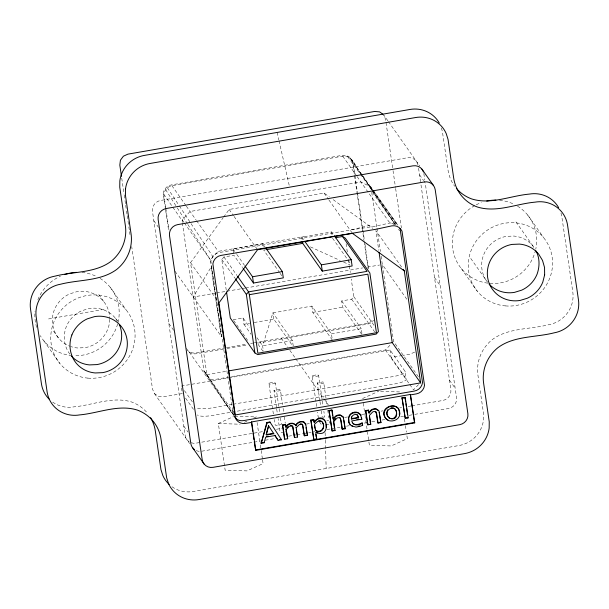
<?xml version="1.0" encoding="UTF-8"?>
<svg xmlns="http://www.w3.org/2000/svg" width="609" height="609" viewBox="0 0 609 609"><rect width="100%" height="100%" fill="white"/><g stroke="black" fill="none" stroke-linecap="round" stroke-linejoin="round"><path stroke-width="0.46" stroke-dasharray="3.04 2.28" d="M182.281 222.331L182.22 219.887L190.092 211.49L360.901 181.946L370.965 187.054L372.609 189.384M165.694 207.372L163.768 194.21C164.643 190.054 167.582 186.4 171.928 185.707L342.73 156.163C353.311 154.793 355.953 168.883 361.799 174.737M372.586 190.982L396.961 224.607A9.691 9.371 -35.2 0 0 389.851 223.039L374.246 226.396L351.53 229.821L219.05 252.583A9.691 9.371 -35.2 0 0 212.739 256.473L210.889 261.086L233.384 415.277L203.939 370.797L182.418 223.259M233.643 412.62L206.9 374.664L190.556 262.646L223.092 217.824M223.64 217.063L229.159 209.466L324.034 193.053L329.378 196.92M226.251 290.181L221.775 259.51L223.96 256.99L233.902 255.27L242.595 267.61M361.639 334.204L342.623 307.21L341.702 300.937L351.652 299.217L353.829 296.697L351.256 279.044M175.019 271.309L221.554 336.777L210.318 259.761L218.197 251.372L304.036 236.513M233.536 414.691L203.939 370.797L209.679 379.087L214.604 379.521L385.413 349.977L391.054 344.085M418.528 384.622L413.511 389.859L409.728 384.485M414.638 352.093L410.078 354.164L402.846 355.412M262.548 459.864L263.096 463.594L246.957 470.902L225.14 470.156L218.334 423.483L233.62 416.556M244.392 422.303L246.942 421.154M253.74 418.071L256.282 416.921L234.473 416.175M362.576 398.537L378.714 391.222M351.53 229.821L370.858 225.086L371.741 226.502M233.643 253.481L232.988 248.997L262.814 243.836L264.991 246.927M302.201 239.786L301.805 237.091L331.639 231.938L333.268 234.252M265.593 249.789L263.735 250.109L279.493 272.474M48.553 318.941L105.479 309.098M233.11 319.725L243.052 318.005L249.576 327.254M311.877 306.099L312.79 312.371L332.354 340.134L331.441 333.861L311.877 306.099L272.885 312.843L262.616 345.767L263.4 351.142M243.052 318.005L243.965 324.277L249.561 323.31M254.219 322.504L273.799 319.116L292.274 345.333M312.79 312.371L342.623 307.21M225.574 347.792L195.87 352.931A9.691 9.371 -35.2 0 1 187.526 350.304M226.502 347.632L246.919 344.1M250.634 343.461L253.42 342.981M254.341 342.814L366.679 323.387A9.691 9.371 -35.2 0 0 372.982 319.489M223.358 349.079L196.441 353.738A9.691 9.371 -35.2 0 1 189.33 352.162L186.263 348.401M227.066 348.439L247.49 344.907M257.698 343.141L367.242 324.194A9.691 9.371 -35.2 0 0 373.553 320.296M293.233 345.981L292.449 340.606L262.616 345.767L256.64 337.279M331.441 333.861L361.266 328.7L362.05 334.082M206.9 374.664L227.492 371.102M181.254 386.083L228.055 377.991M228.992 377.831L390.011 349.977L405.054 371.33L406.142 378.798A13.565 3.098 -8.3 0 1 394.845 383.914L236.01 411.387M182.342 393.551L163.364 396.84L158.439 396.406L154.465 393.589L152.516 389.143L131.727 246.645M390.011 349.977L391.1 357.445L401.94 355.572M273.365 413.937L268.866 383.13L274.56 382.147L275.413 383.358L278.952 407.627M316.642 406.454L312.151 375.646L317.837 374.664L318.69 375.867L323.052 405.746M275.413 383.358L269.718 384.34L268.866 383.13M318.69 375.867L312.996 376.857L312.151 375.646M276.57 408.121L273.981 390.384L279.668 389.402L280.521 390.605L282.568 404.612M319.847 400.638L317.259 382.901L322.953 381.912L323.798 383.122L326.249 399.923M280.521 390.605L274.834 391.595L273.981 390.384M323.798 383.122L318.111 384.104L317.259 382.901M232.12 404.406L211.567 407.961A13.565 3.098 -8.3 0 1 196.296 407.436M233.057 404.239L393.757 376.446A13.565 3.098 -8.3 0 0 405.054 371.33M235.082 411.547L212.655 415.429A13.565 3.098 -8.3 0 1 197.385 414.904M323.059 417.226L324.681 416.944L323.866 411.341M262.388 431.682L196.007 443.162A9.691 9.371 -35.2 0 1 185.159 435.473L152.478 211.43A9.691 9.371 -35.2 0 1 160.601 200.452L407.314 157.777A9.691 9.371 -35.2 0 1 418.162 165.473M276.41 429.254L282.02 428.287M306.327 424.085L310.072 423.438M326.888 420.522L328.761 420.202M344.641 417.454L347.442 416.967M361.457 414.546L364.258 414.059M381.067 411.151L382.939 410.831M399.755 407.923L401.62 407.596M408.159 406.469L410.961 405.982M411.897 405.822L442.72 400.486A9.691 9.371 -35.2 0 0 450.85 389.516L420.88 184.146M284.076 432.101L280.825 432.664L279.973 431.461L278.062 418.391M284.89 431.964L286.512 431.682M325.724 424.899L329.796 424.199L329.385 421.398M201.686 451.223L253.078 442.332M254.014 442.172L260.553 441.038M265.227 440.231L275.504 438.45M288.59 436.189L296.065 434.895M297.002 434.735L302.604 433.76M303.541 433.6L311.016 432.306M311.945 432.146L314.754 431.659M326.904 429.558L339.982 427.297M346.529 426.163L349.33 425.683M364.281 423.095L370.828 421.961M371.764 421.801L376.431 420.994M382.041 420.027L384.842 419.54M400.737 416.792L403.539 416.305M409.141 415.338L413.815 414.523M414.752 414.364L448.399 408.548A9.691 9.371 -35.2 0 0 456.522 397.57L425.204 182.867M215.655 293.15L193.175 297.009L211.11 267.1L221.181 336.632M216.591 292.99L225.954 291.384M226.891 291.224L240.936 288.811M241.872 288.651L244.681 288.164M245.617 288.004L362.675 267.914M367.356 267.107L379.529 265.022M380.61 391.29L400.524 391.968M218.334 423.483L240.152 424.229M310.392 246.873L340.195 260.515M343.605 262.076L349.566 264.801M394.442 224.652L388.999 221.828L368.94 193.357M333.192 199.676L372.845 228.375M347.655 156.597L359.843 173.405M360.399 174.174L372.03 190.221M361.967 174.783L349.84 157.739L360.444 173.23M362.515 175.559L373.545 191.051M374.093 191.827L397.799 225.147M527.668 215.015L543.571 237.571M515.983 221.927L533.301 246.5M387.918 120.879L383.563 114.698L385.52 119.143L392.896 169.744M388.466 121.648L419.822 166.15M419.525 174.806L423.651 180.667M470.772 258.46L487.269 281.876M487.801 282.629L488.083 283.033M461.356 268.592L477.25 291.155M165.534 209.389L163.204 193.403A9.691 9.371 -35.2 0 1 171.357 184.9L342.159 155.356A9.691 9.371 -35.2 0 1 352.337 160.692L352.908 161.499L354.826 174.661M373.157 190.16L397.806 225.14M434.499 277.491L440.178 285.552M372.586 192.497L395.279 224.706M342.73 156.163L356.623 175.879M357.156 176.64L368.399 192.596M401.552 266.993L375.898 230.583L378.775 250.352M381.105 256.161L382.338 264.542L407.2 299.818M324.034 193.053L328.403 199.25M328.951 200.026L352.421 233.338M449.48 380.176L455.159 388.238M332.552 238.21L348.318 260.576M348.858 261.345L349.947 262.89M418.421 376.75L393.566 341.474L382.338 264.542M353.829 296.697L374.04 325.381M351.652 299.217L374.588 331.776M391.1 357.445L406.142 378.798M385.413 349.977L409.187 383.723M301.805 237.091L303.982 240.182M341.702 300.937L361.266 328.7M280.033 273.251L282.751 277.103M229.159 209.466L233.521 215.662M234.069 216.439L257.546 249.751M232.988 248.997L236.246 253.626M236.794 254.395L244.399 265.197M292.449 340.606L272.885 312.843L273.799 319.116M223.96 256.99L237.068 275.595M281.259 338.162L287.707 347.305M289.846 350.342L295.19 357.925M295.723 358.686L323.486 398.088M324.034 398.865L328.403 405.061M171.928 185.707L185.821 205.423M186.354 206.185L196.037 219.925M196.578 220.694L218.197 251.372M221.775 259.51L234.884 278.115M182.22 219.887L183.865 222.216M184.405 222.993L210.318 259.761M318.994 417.926L318.142 416.723L317.456 412.057M243.965 324.277L251.03 334.303M258.094 344.329L262.989 351.271M233.658 320.501L247.855 340.652M190.556 262.646L216.758 299.826M153.841 220.762L158.485 227.355M189.33 352.162L233.711 415.148M168.822 323.448L173.984 330.771M184.474 390.658L192.535 402.1M110.176 287.227L126.071 309.791M185.562 398.126L193.624 409.568M98.772 294.543L103.599 301.394M115.52 318.317L117.583 321.24M183.804 426.133L187.93 431.994M154.465 393.589L189.688 443.58M53.554 331.075L58.38 337.926A29.072 28.113 -35.2 0 0 70.294 346.376M43.856 340.812L59.758 363.367M163.768 194.21L172.355 206.565M172.887 207.334L182.007 220.458M319.421 421.816L321.971 425.493M360.97 174.007L372.099 190.305M372.624 191.081L395.37 224.607L373.85 192.65M373.325 191.873L362.325 175.514M398.552 229.281L399.603 230.841M167.361 187.778L178.84 205.149M179.358 205.941L212.739 256.473M165.618 189.605L176.747 207.075M177.257 207.875L187.382 223.762M187.884 224.554L210.151 259.51M533.849 247.46L533.02 246.097A29.072 28.113 -35.2 0 0 513.829 236.041L506.323 236.361A29.072 28.113 -35.2 0 0 487.238 281.914M69.89 354.164C63.922 346.46 62.811 335.871 66.221 326.843A29.072 28.113 -35.2 0 1 81.598 310.803L88.83 308.573A29.072 28.113 -35.2 0 1 117.644 321.316M58.38 337.926C52.191 330.063 50.73 319.23 54.3 309.92A29.072 28.113 -35.2 0 1 69.677 293.881L76.901 291.658A29.072 28.113 -35.2 0 1 109.742 318.431M441.312 127.989L442.37 131.361L447.988 169.888A38.763 37.484 -35.2 0 0 454.71 186.278M277.141 132.442L278.831 139.864M279.044 140.793L289.199 185.319M370.965 187.054L376.849 227.286M376.986 228.215L380.419 251.502M423.841 173.527L424.793 180.066M418.573 168.274L420.75 183.21M393.033 170.68L395.5 187.564M395.637 188.501L401.384 227.888M404.475 419.038L405.289 424.64M405.427 425.577L406.378 432.108M406.926 435.846L407.337 438.647L391.199 445.955L369.381 445.209L367.478 432.139M354.963 175.598L357.43 192.52M357.567 193.464L364.426 240.471M364.974 244.232L368.681 269.62M352.337 160.692L354.392 174.791M354.529 175.735L363.992 240.608M364.129 241.545L368.11 268.813M346.102 243.722L347.32 252.088M348.409 259.525L349.223 265.098M349.353 266.026L350.304 272.535M363.253 403.204L364.89 414.402M365.027 415.338L367.341 431.21M331.639 231.938L332.164 235.516M326.386 400.859L326.934 404.589M327.749 410.192L328.434 414.858M328.571 415.795L328.837 417.66M319.984 401.567L320.524 405.305M321.339 410.9L322.298 417.439M262.814 243.836L263.21 246.531M283.109 408.342L283.794 413.009M284.334 416.746L285.286 423.278M279.089 408.563L279.775 413.229M280.452 417.896L281.404 424.427L275.71 425.417L274.865 424.207L274.179 419.54M276.699 409.058L277.384 413.724M257.105 422.517L259.83 441.19M260.37 444.92L261.055 449.594M261.185 450.523L262.41 458.927M165.831 208.316L168.982 229.936M165.671 210.333L168.693 231.017M181.52 387.956L182.205 392.622M121.739 178.186L124.069 194.134M124.206 195.07L124.883 199.76M125.02 200.696L125.568 204.449M125.705 205.385L126.39 210.075M126.527 211.011L127.075 214.764M127.212 215.7L127.898 220.389M128.035 221.326L128.72 226.015M128.857 226.951L129.397 230.704M129.534 231.641L130.219 236.33M325.115 432.71L325.305 439.302M325.335 440.246L326.165 468.504M109.742 319.367A29.072 28.113 -35.2 0 1 85.077 347.663L77.571 347.983A29.072 28.113 -35.2 0 1 71.169 346.673M517.543 206.169A42.638 41.237 -35.2 0 1 535.791 249.058M535.593 249.956A42.638 41.237 -35.2 0 1 468.496 275.42A42.638 41.237 -35.2 0 1 475.431 205.225M476.253 204.799A42.638 41.237 -35.2 0 1 481.354 202.614M499.532 200.262A42.638 41.237 -35.2 0 1 514.361 204.411M100.043 278.382A42.638 41.237 -35.2 0 1 117.88 323.067M117.644 323.958A42.638 41.237 -35.2 0 1 73.818 355.679M71.999 355.565A42.638 41.237 -35.2 0 1 40.278 335.635M36.669 327.414A42.638 41.237 -35.2 0 1 35.04 311.26M37.865 299.735A42.638 41.237 -35.2 0 1 60.42 276.212M82.032 272.474A42.638 41.237 -35.2 0 1 96.861 276.623M172.004 486.758A29.072 28.113 -35.2 0 0 193.327 491.478L459.019 445.522A29.072 28.113 -35.2 0 0 483.485 420.012L483.569 413.777L477.951 375.258A38.763 37.484 -35.2 0 1 492.209 339.632C508.294 327.657 529.784 329.553 548.404 324.787A29.072 28.113 -35.2 0 0 572.787 291.856L561.894 217.177A29.072 28.113 -35.2 0 0 560.843 212.678M199.181 451.33A9.691 9.371 -35.2 0 1 194.576 449.648M52.656 402.123A29.072 28.113 -35.2 0 0 73.978 406.85C93.032 405.16 112.574 396.017 131.643 402.001A38.763 37.484 -35.2 0 1 147.523 413.267M505.394 305.908A42.638 41.237 -35.2 0 0 549.181 246.759A42.638 41.237 -35.2 0 0 476.649 240.426A42.638 41.237 -35.2 0 0 505.394 305.908M87.894 378.12A42.638 41.237 -35.2 0 0 131.689 318.971A42.638 41.237 -35.2 0 0 59.157 312.645A42.638 41.237 -35.2 0 0 87.894 378.12"/><path stroke-width="0.91" d="M357.102 414.645L358.64 417.804L351.553 419.038L351.401 416.876M351.553 419.038C350.921 415.84 354.689 413.237 357.384 415.049M326.203 427.259L326.218 424.062M399.329 414.927L399.405 411.806L398.453 408.921M261.177 443.306L266.826 422.509L269.909 421.976L270.19 422.38L267.115 422.905L261.177 443.306L264.07 442.804L265.714 437.155L274.994 435.549L278.146 440.368L281.503 439.789L269.909 421.976M266.552 432.847L268.599 425.813L266.331 435.009L273.799 433.715L268.599 425.813M387.743 409.743C382.802 418.748 397.898 423.384 396.596 412.75C395.766 403.874 383.312 409.377 388.093 416.647M287.676 438.724L286.032 429.025L287.676 438.724L284.761 439.226L284.472 438.823L282.454 424.96L285.37 424.458L285.75 427.061C287.341 423.141 293.789 421.321 295.905 425.752C297.276 422.684 301.211 420.811 304.325 422.41M334.371 427.434L333.458 421.146L335.574 418.459M340.423 418.421L342.075 428.858L342.365 429.261L345.28 428.759L343.263 417.119L340.553 415.338A6.707 6.486 -35.2 0 0 335.658 416.64L333.405 419.266L332.111 410.367L331.829 409.964L328.913 410.474L332.133 431.027L335.049 430.525L333.74 421.55L337.051 418.071L338.345 417.652L340.18 418.01M333.405 419.266L333.123 418.863L335.376 416.236A6.707 6.486 -35.2 0 1 340.271 414.935L342.981 416.723L343.545 418.398M376.118 412.247L377.778 422.684L378.06 423.088L380.975 422.585L378.958 410.946L376.255 409.164A6.707 6.486 -35.2 0 0 371.353 410.466L369.107 413.092L368.826 412.689L371.071 410.063A6.707 6.486 -35.2 0 1 375.966 408.761L378.676 410.542M292.624 426.407L294.33 437.117L294.611 437.521L297.542 437.011L296.187 427.724L299.415 424.503L302.254 424.443M286.321 429.429L289.534 426.193L292.389 426.14M342.494 236.49L345.288 238.149L369.869 273.03L378.41 331.578L376.233 334.097L257.691 354.605L254.897 352.946L246.356 294.398L248.541 291.871L367.075 271.37L342.494 236.49L335.27 237.738M287.098 427.594L288.171 426.513M360.239 414.47L357.285 412.597L353.182 412.978A6.638 6.417 -35.2 0 0 349.878 415.49L348.729 418.048L349.018 422.524A6.882 6.661 -35.2 0 0 351.667 425.889L356.044 427.092L360.026 426.338L362.659 425.295L362.089 422.897C359.569 424.13 356.349 425.44 353.669 423.948M362.37 423.301C359.333 424.983 354.453 426.361 352.314 422.6M358.229 426.323L359.744 425.935M266.514 249.629L302.726 243.364L322.29 271.134L352.116 265.973L351.203 259.7L334.356 235.79M244.94 265.966L252.552 276.76L282.378 271.599L283.299 277.879L253.466 283.033L243.143 268.379M305.071 241.72L321.369 264.862L351.203 259.7M249.347 294.68L367.882 274.172L376.423 332.72L257.889 353.228L249.347 294.68L248.541 291.871L237.617 276.372M228.428 370.942L392.234 342.608L420.621 382.886L235.287 414.95L218.943 302.924L257.546 249.751L352.421 233.338L404.285 270.868L420.621 382.886M252.788 431.294L251.426 421.961L410.375 394.465L414.744 422.874L255.795 450.371L255.514 449.967L414.463 422.471L414.744 422.874M255.795 450.371L251.715 422.364L245.549 423.43A9.691 9.371 -35.2 0 1 235.371 418.094L212.876 263.903A9.691 9.371 -35.2 0 1 221.037 255.399L376.233 229.22L391.838 225.855A9.691 9.371 -35.2 0 1 402.016 231.192L424.511 385.383A9.691 9.371 -35.2 0 1 416.35 393.886L410.664 394.868M402.039 397.822L404.955 397.319L405.236 397.723L408.182 417.873L405.267 418.383L402.039 397.822L405.267 418.383M328.913 410.474L329.195 410.877L332.111 410.367M402.321 398.225L405.236 397.723M313.665 419.563L314.046 422.166C326.386 406.363 333.138 440.117 315.744 432.253L316.71 438.868L313.795 439.371L310.75 420.065L313.665 419.563L314.328 422.57C315.881 418.474 322.169 417.119 324.985 420.636M375.882 411.836L374.048 411.478L372.754 411.897L369.442 415.376L370.752 424.351L367.836 424.854L365.529 410.588L368.445 410.085L369.107 413.092M282.454 424.96L282.736 425.364L285.651 424.861L286.032 427.465C287.478 424.275 292.054 422.144 295.007 424.602M310.75 420.065L311.032 420.469L313.947 419.966M365.529 410.588L365.811 410.991L368.727 410.489M351.271 418.634L358.358 417.401L358.64 417.804M266.042 434.605L273.517 433.311L273.799 433.715M356.943 419.586L358.785 419.266M360.627 415.163L361.83 419.19L351.697 420.948L352.596 423.004M266.361 436.592L268.219 436.272M260.896 442.903L263.781 442.4L264.07 442.804M279.539 439.675L281.221 439.386L281.503 439.789M302.49 424.709L304.188 435.412L305.657 435.161M332.583 430.502L334.036 430.251M342.075 428.858L344.268 428.477M367.547 424.45L369.008 424.199M377.778 422.684L380.694 422.182L380.975 422.585M406.439 417.728L408.182 417.873M304.188 435.412L304.47 435.816L307.4 435.306L305.931 425.227L304.036 422.007C300.93 420.408 296.994 422.281 295.616 425.348L295.905 425.752M290.348 425.425L292.099 425.737L292.914 426.81L294.611 437.521M300.252 423.727L301.973 424.039L302.772 425.112L304.47 435.816M390.963 407.809L393.863 408.076M318.705 420.629L321.681 421.359C326.584 425.889 321.75 435.047 315.492 430.517L315.203 430.114C320.235 433.867 325.716 427.899 322.603 422.76M316.589 432.504L317.799 432.9M351.378 425.485L352.718 426.171M321.963 421.763L320.669 421.047L317.799 421.382L314.556 424.138L315.492 430.517M388.9 417.774C394.807 421.618 399.23 412.605 394.586 408.548M382.901 114.233L379.597 111.881L374.672 111.455L127.959 154.13L123.399 156.201L120.422 160.213L119.828 165.1L121.465 176.313M397.913 408.205C391.952 402.168 380.29 410.063 385.307 417.774M234.503 416.609L236.452 419.038A9.691 9.371 -35.2 0 0 243.562 420.606L414.364 391.062A9.691 9.371 -35.2 0 0 422.524 382.559L400.029 228.367M421.892 169.081L433.243 185.197M403.188 269.323L404.285 270.868M266.08 248.464L282.378 271.599M370.752 424.351L369.419 416.769M361.83 419.19L361.449 418.01M362.659 425.295L362.089 422.897M344.991 428.355L345.28 428.759M235.432 278.892L246.356 294.398M333.458 421.146L333.74 421.55M334.767 430.121L335.049 430.525M316.421 438.465L316.71 438.868M254.897 352.946L230.316 318.058L226.525 292.038M307.4 435.306L306.045 427.571M295.905 427.32L296.187 427.724M297.542 437.011L296.309 430.106M285.37 424.458L285.651 424.861M266.826 422.509L267.115 422.905M274.994 435.549L274.712 435.146L278.146 440.368M251.426 421.961L251.715 422.364M235.356 417.477L236.452 419.038M192.787 447.973L204.144 464.088M375.601 411.433L376.727 413.945L378.06 423.088M339.898 417.607L341.025 420.119L342.365 429.261M360.909 415.566C359.66 412.415 355.884 411.319 352.9 412.575A6.638 6.417 -35.2 0 0 349.589 415.087L348.447 417.645L348.736 422.121A6.882 6.661 -35.2 0 0 350.244 424.564M535.966 250.916C539.894 257.95 539.764 266.628 537.1 274.103A29.072 28.113 -35.2 0 1 521.723 290.143L514.498 292.366A29.072 28.113 -35.2 0 1 489.004 284.007M325.389 421.306L325.899 422.585M305.101 423.148L305.649 424.823M357.902 415.749L358.358 417.401M410.375 394.465L414.463 422.471M404.955 397.319L405.624 401.902M405.891 403.729L406.294 406.477M406.561 408.312L407.497 414.721M379.049 252.233L392.234 342.608M379.24 412.224L379.506 414.036M379.765 415.84L380.694 422.182M368.445 410.085L368.826 412.689M365.811 410.991L367.836 424.854M321.369 264.862L322.29 271.134M343.803 420.21L344.861 427.449M331.829 409.964L332.605 415.308M332.864 417.081L333.123 418.863M329.195 410.877L332.133 431.027M302.46 241.575L302.726 243.364M314.541 425.562L314.937 428.294M315.82 434.331L316.185 436.813M311.032 420.469L313.795 439.371M282.736 425.364L284.761 439.226M252.552 276.76L253.466 283.033M253.062 433.159L254.014 439.698M254.288 441.563L255.24 448.095M119.349 324.574A29.072 28.113 -35.2 0 1 96.998 364.585L89.493 364.905A29.072 28.113 -35.2 0 1 71.512 356.227M486.72 201.084A42.638 41.237 -35.2 0 1 495.871 200.102M64.737 274.522A42.638 41.237 -35.2 0 1 76.528 272.352M423.468 171.951A9.691 9.371 -35.2 0 0 412.993 165.838L166.28 208.514A9.691 9.371 -35.2 0 0 158.15 219.484L190.838 443.527A9.691 9.371 -35.2 0 0 194.576 449.648M169.15 484.429A29.072 28.113 -35.2 0 1 162.809 475.477L160.951 469.585L155.333 431.058A38.763 37.484 -35.2 0 0 150.59 417.652M439.279 123.003A29.072 28.113 -35.2 0 0 409.994 109.46L144.303 155.424A29.072 28.113 -35.2 0 0 119.836 180.934L119.752 187.161L125.37 225.688A38.763 37.484 -35.2 0 1 111.112 261.307C95.027 273.281 73.544 271.393 54.917 276.159A29.072 28.113 -35.2 0 0 30.534 309.083L41.435 383.769A29.072 28.113 -35.2 0 0 49.139 399.154M558.628 207.631A29.072 28.113 -35.2 0 0 529.343 194.096C510.289 195.786 490.747 204.928 471.686 198.937A38.763 37.484 -35.2 0 1 456.362 188.356M388.146 420.081A6.806 6.585 -35.2 0 1 385.847 418.497M125.515 188.988L125.431 195.223L131.049 233.742A38.763 37.484 -35.2 0 1 116.791 269.368C100.706 281.343 79.216 279.447 60.595 284.213A29.072 28.113 -35.2 0 0 36.213 317.144L47.106 391.823A29.072 28.113 -35.2 0 0 79.657 414.904C98.711 413.214 118.253 404.071 137.314 410.063A38.763 37.484 -35.2 0 1 161.012 439.112L166.63 477.639L168.487 483.538A29.072 28.113 -35.2 0 0 199.006 499.54L464.697 453.576A29.072 28.113 -35.2 0 0 489.164 428.066L489.248 421.839L483.63 383.312A38.763 37.484 -35.2 0 1 497.888 347.693C513.973 335.719 535.456 337.607 554.083 332.841A29.072 28.113 -35.2 0 0 578.466 299.917L567.565 225.231A29.072 28.113 -35.2 0 0 535.022 202.15C515.968 203.84 496.426 212.983 477.357 206.999A38.763 37.484 -35.2 0 1 453.667 177.942L448.049 139.415L446.191 133.523A29.072 28.113 -35.2 0 0 415.673 117.522L149.981 163.478A29.072 28.113 -35.2 0 0 125.515 188.988M399.793 413.838C399.824 418.863 394.267 421.641 389.813 420.872A6.806 6.585 -35.2 0 1 386.129 418.901C376.187 407.459 400.044 398.918 399.793 413.838M71.9 334.897C68.33 344.207 69.791 355.039 75.98 362.903A29.072 28.113 -35.2 0 0 95.171 372.959L102.677 372.639A29.072 28.113 -35.2 0 0 127.053 339.715A29.072 28.113 -35.2 0 0 94.502 316.634L87.277 318.857A29.072 28.113 -35.2 0 0 71.9 334.897M544.636 274.91L542.779 282.157A29.072 28.113 -35.2 0 1 527.402 298.197L520.17 300.427A29.072 28.113 -35.2 0 1 487.626 277.346A29.072 28.113 -35.2 0 1 512.002 244.415L519.507 244.095A29.072 28.113 -35.2 0 1 538.699 254.151L542.52 260.416L544.553 267.496L544.636 274.91M424.344 181.954L177.63 224.622A9.691 9.371 -35.2 0 0 169.508 235.599L202.188 459.643A9.691 9.371 -35.2 0 0 213.043 467.331L459.757 424.656A9.691 9.371 -35.2 0 0 467.879 413.686L435.199 189.643A9.691 9.371 -35.2 0 0 424.344 181.954"/></g></svg>
